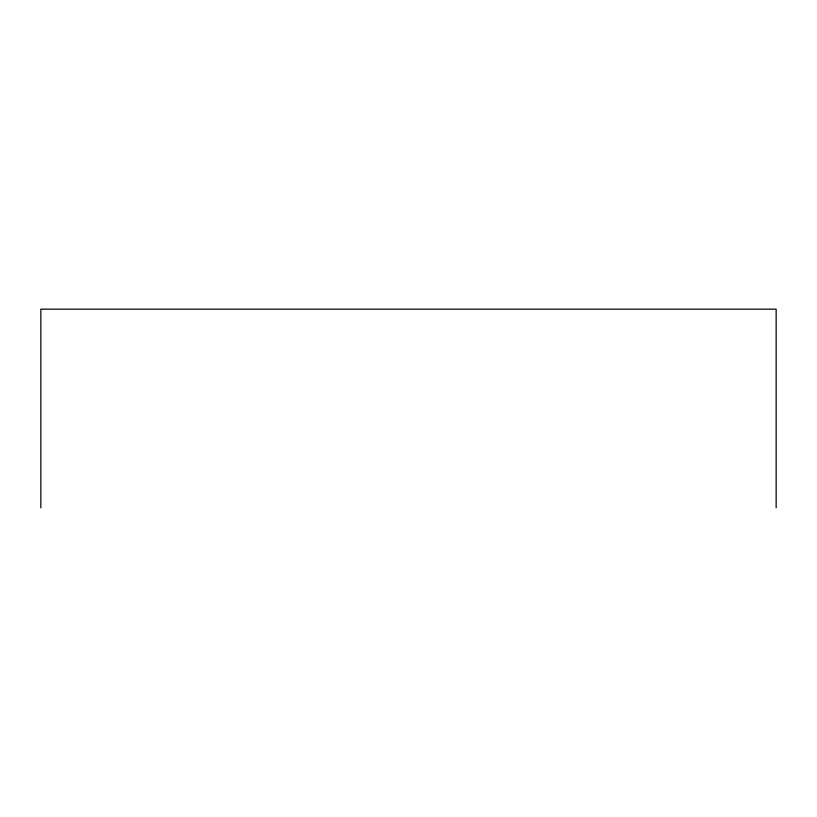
<?xml version="1.0" encoding="UTF-8"?>
<svg xmlns="http://www.w3.org/2000/svg" width="817" height="817" viewBox="0 0 817 817"><rect width="100%" height="100%" fill="white"/><g stroke="black" fill="none" stroke-linecap="round" stroke-linejoin="round"><path stroke-width="1.23" d="M776.15 507.827L776.15 309.173L40.85 309.173L40.85 507.827"/></g></svg>
